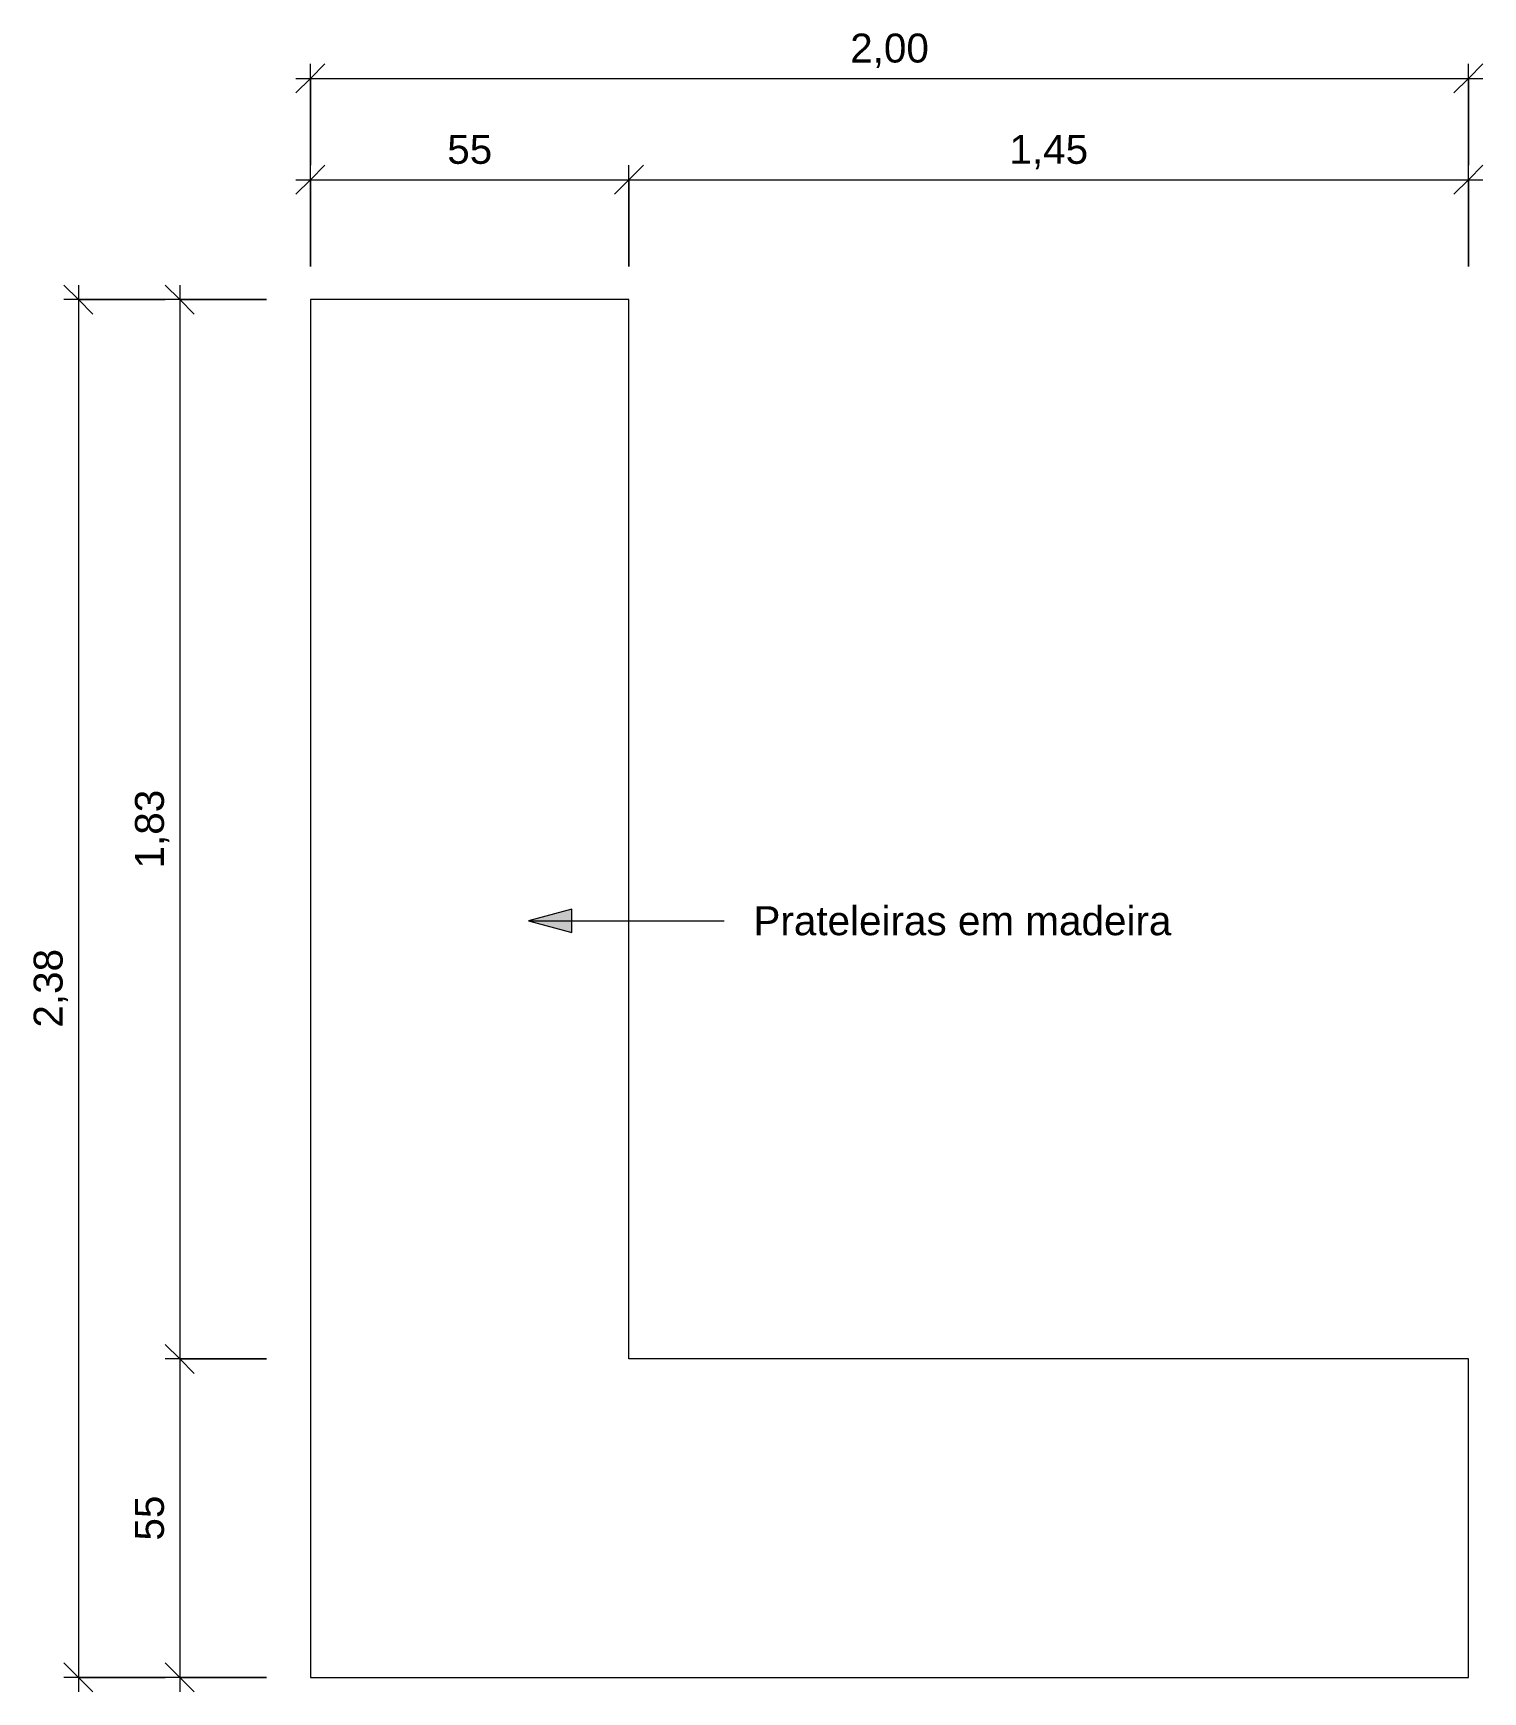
# Model space of a CAD drawing. Header units: millimetres. Extents: x -11720 to 750, y -19165 to 11514.
# Drawn here: x -7536 to -5033, y -19165 to -16299 of the extents above.
import ezdxf

# ---------------------------------------------------------------- set-up
doc = ezdxf.new("R2010")
doc.units = ezdxf.units.MM
for name, color, linetype, lineweight in [('A-ANNO-DIMS', 211, 'Continuous', 9), ('A-ANNO-DIMS-25', 211, 'Continuous', 9), ('G-ANNO-TEXT', 231, 'Continuous', 9), ('Q-CASE', 31, 'Continuous', 9)]:
    doc.layers.add(name, color=color, linetype=linetype, lineweight=lineweight)
doc.styles.add('@Arial Unicode MS', font='ARIALUNI.TTF', dxfattribs={"height": 50})
doc.styles.add('Arial', font='arial.ttf', dxfattribs={"height": 50})
doc.dimstyles.new('CRT_-__Metros_-_Linha_de_chamada_3_5_mm', dxfattribs={"dimscale": 304.8, "dimtxt": 50.292243, "dimasz": 0.164042, "dimexe": 0.082021, "dimexo": 0.0625, "dimgap": 0.04101, "dimtad": 1, "dimlfac": 0.001, "dimrnd": 0.01, "dimzin": 0, "dimdsep": 46, "dimtxsty": '@Arial Unicode MS', "dimblk1": 'OBLIQUE', "dimblk2": 'OBLIQUE', "dimsah": 1, "dimcen": 0.09, "dimdle": 0.082021, "dimazin": 0, "dimtfac": 1, "dimtdec": 4, "dimtix": 1, "dimtmove": 0, "dimatfit": 3, "dimfxl": 0.492126, "dimfxlon": 1, "dimtvp": 1, "dimtolj": 1, "dimtzin": 0, "dimarcsym": 2})
doc.dimstyles.new('CRT_-__Metros_-_Linha_de_chamada_3_5_mm_1', dxfattribs={"dimscale": 304.8, "dimtxt": 50.292243, "dimasz": 0.164042, "dimexe": 0.082021, "dimexo": 0.0625, "dimgap": 0.04101, "dimtad": 1, "dimdec": 0, "dimlfac": 0.1, "dimdsep": 46, "dimtxsty": '@Arial Unicode MS', "dimblk1": 'OBLIQUE', "dimblk2": 'OBLIQUE', "dimsah": 1, "dimcen": 0.09, "dimdle": 0.082021, "dimazin": 0, "dimtfac": 1, "dimtdec": 4, "dimtix": 1, "dimtmove": 0, "dimatfit": 3, "dimfxl": 0.492126, "dimfxlon": 1, "dimtvp": 1, "dimtolj": 1, "dimtzin": 0, "dimarcsym": 2})

# ---------------------------------------------------------------- blocks, each defined once
blk = doc.blocks.new('Prateleira L - Branco-4955212-VISTA SUPERIOR DESPENSA')
at = {"layer": 'Q-CASE'}
for p, q in [((-4014.6, -16759.7), (-4564.6, -16759.7)), ((-4564.6, -16759.7), (-4564.6, -19139.7)), ((-4014.6, -18589.7), (-4014.6, -16759.7)), ((-2564.6, -18589.7), (-4014.6, -18589.7)), ((-2564.6, -19139.7), (-2564.6, -18589.7)), ((-4564.6, -19139.7), (-2564.6, -19139.7))]:
    blk.add_line(p, q, dxfattribs=at)
blk = doc.blocks.new('DIMBLOCK1-VISTA SUPERIOR DESPENSA')
at = {"layer": 'A-ANNO-DIMS-25', "lineweight": 18}
for p, q in [((-7283.3, -16759.7), (-7308.3, -16734.7)), ((-7283.3, -16759.7), (-7258.3, -16784.7)), ((-7283.3, -18589.7), (-7308.3, -18564.7)), ((-7283.3, -18589.7), (-7258.3, -18614.7))]:
    blk.add_line(p, q, dxfattribs=at)
at = {"layer": 'A-ANNO-DIMS-25'}
for p, q in [((-7133.3, -16759.7), (-7308.3, -16759.7)), ((-7283.3, -16734.7), (-7283.3, -18589.7)), ((-7283.3, -16759.7), (-7133.3, -16759.7)), ((-7133.3, -18589.7), (-7308.3, -18589.7)), ((-7283.3, -18589.7), (-7133.3, -18589.7))]:
    blk.add_line(p, q, dxfattribs=at)
at = {"layer": 'A-ANNO-DIMS-25', "color": 0, "insert": (-7360.7, -17742.3), "char_height": 50, "width": 162.337, "attachment_point": 1, "rotation": 90, "line_spacing_factor": 1.117605, "style": '@Arial Unicode MS'}
blk.add_mtext('1,83', dxfattribs=at)
blk = doc.blocks.new('_Oblique')
at = {"color": 0, "linetype": 'ByBlock', "lineweight": -2}
blk.add_line((-0.5, -0.5), (0.5, 0.5), dxfattribs=at)
blk = doc.blocks.new('DIMBLOCK2-VISTA SUPERIOR DESPENSA')
at = {"layer": 'A-ANNO-DIMS-25', "lineweight": 18}
for p, q in [((-7283.3, -18589.7), (-7308.3, -18564.7)), ((-7283.3, -18589.7), (-7258.3, -18614.7)), ((-7283.3, -19139.7), (-7308.3, -19114.7)), ((-7283.3, -19139.7), (-7258.3, -19164.7))]:
    blk.add_line(p, q, dxfattribs=at)
at = {"layer": 'A-ANNO-DIMS-25'}
for p, q in [((-7133.3, -18589.7), (-7308.3, -18589.7)), ((-7283.3, -18589.7), (-7283.3, -19164.7)), ((-7283.3, -18589.7), (-7133.3, -18589.7)), ((-7133.3, -19139.7), (-7308.3, -19139.7)), ((-7283.3, -19139.7), (-7133.3, -19139.7))]:
    blk.add_line(p, q, dxfattribs=at)
at = {"layer": 'A-ANNO-DIMS-25', "color": 0, "insert": (-7360.7, -18903.4), "char_height": 50, "width": 92.937, "attachment_point": 1, "rotation": 90, "line_spacing_factor": 1.117605, "style": '@Arial Unicode MS'}
blk.add_mtext('55', dxfattribs=at)
blk = doc.blocks.new('DIMBLOCK3-VISTA SUPERIOR DESPENSA')
at = {"layer": 'A-ANNO-DIMS-25', "lineweight": 18}
for p, q in [((-7458.3, -16759.7), (-7483.3, -16734.7)), ((-7458.3, -16759.7), (-7433.3, -16784.7)), ((-7458.3, -19139.7), (-7483.3, -19114.7)), ((-7458.3, -19139.7), (-7433.3, -19164.7))]:
    blk.add_line(p, q, dxfattribs=at)
at = {"layer": 'A-ANNO-DIMS-25'}
for p, q in [((-7308.3, -16759.7), (-7483.3, -16759.7)), ((-7458.3, -16734.7), (-7458.3, -19164.7)), ((-7458.3, -16759.7), (-7308.3, -16759.7)), ((-7308.3, -19139.7), (-7483.3, -19139.7)), ((-7458.3, -19139.7), (-7308.3, -19139.7))]:
    blk.add_line(p, q, dxfattribs=at)
at = {"layer": 'A-ANNO-DIMS-25', "color": 0, "insert": (-7535.7, -18017.3), "char_height": 50, "width": 162.337, "attachment_point": 1, "rotation": 90, "line_spacing_factor": 1.117605, "style": '@Arial Unicode MS'}
blk.add_mtext('2,38', dxfattribs=at)
blk = doc.blocks.new('DIMBLOCK4-VISTA SUPERIOR DESPENSA')
at = {"layer": 'A-ANNO-DIMS-25', "lineweight": 18}
for p, q in [((-7057.6, -16552.5), (-7032.6, -16527.5)), ((-6507.6, -16552.5), (-6482.6, -16527.5)), ((-7057.6, -16552.5), (-7082.6, -16577.5)), ((-6507.6, -16552.5), (-6532.6, -16577.5))]:
    blk.add_line(p, q, dxfattribs=at)
at = {"layer": 'A-ANNO-DIMS-25'}
for p, q in [((-7057.6, -16702.5), (-7057.6, -16527.5)), ((-6507.6, -16702.5), (-6507.6, -16527.5)), ((-7082.6, -16552.5), (-6507.6, -16552.5)), ((-7057.6, -16552.5), (-7057.6, -16702.5)), ((-6507.6, -16552.5), (-6507.6, -16702.5))]:
    blk.add_line(p, q, dxfattribs=at)
at = {"layer": 'A-ANNO-DIMS-25', "color": 0, "insert": (-6821.3, -16475.1), "char_height": 50, "width": 92.937, "attachment_point": 1, "line_spacing_factor": 1.117605, "style": '@Arial Unicode MS'}
blk.add_mtext('55', dxfattribs=at)
blk = doc.blocks.new('DIMBLOCK5-VISTA SUPERIOR DESPENSA')
at = {"layer": 'A-ANNO-DIMS-25', "lineweight": 18}
for p, q in [((-6507.6, -16552.5), (-6482.6, -16527.5)), ((-5057.6, -16552.5), (-5032.6, -16527.5)), ((-6507.6, -16552.5), (-6532.6, -16577.5)), ((-5057.6, -16552.5), (-5082.6, -16577.5))]:
    blk.add_line(p, q, dxfattribs=at)
at = {"layer": 'A-ANNO-DIMS-25'}
for p, q in [((-6507.6, -16702.5), (-6507.6, -16527.5)), ((-5057.6, -16702.5), (-5057.6, -16527.5)), ((-6507.6, -16552.5), (-5032.6, -16552.5)), ((-6507.6, -16552.5), (-6507.6, -16702.5)), ((-5057.6, -16552.5), (-5057.6, -16702.5))]:
    blk.add_line(p, q, dxfattribs=at)
at = {"layer": 'A-ANNO-DIMS-25', "color": 0, "insert": (-5850.3, -16475.1), "char_height": 50, "width": 162.337, "attachment_point": 1, "line_spacing_factor": 1.117605, "style": '@Arial Unicode MS'}
blk.add_mtext('1,45', dxfattribs=at)
blk = doc.blocks.new('DIMBLOCK6-VISTA SUPERIOR DESPENSA')
at = {"layer": 'A-ANNO-DIMS-25', "lineweight": 18}
for p, q in [((-7057.6, -16377.5), (-7032.6, -16352.5)), ((-5057.6, -16377.5), (-5032.6, -16352.5)), ((-7057.6, -16377.5), (-7082.6, -16402.5)), ((-5057.6, -16377.5), (-5082.6, -16402.5))]:
    blk.add_line(p, q, dxfattribs=at)
at = {"layer": 'A-ANNO-DIMS-25'}
for p, q in [((-7057.6, -16527.5), (-7057.6, -16352.5)), ((-5057.6, -16527.5), (-5057.6, -16352.5)), ((-7082.6, -16377.5), (-5032.6, -16377.5)), ((-7057.6, -16377.5), (-7057.6, -16527.5)), ((-5057.6, -16377.5), (-5057.6, -16527.5))]:
    blk.add_line(p, q, dxfattribs=at)
at = {"layer": 'A-ANNO-DIMS-25', "color": 0, "insert": (-6125.3, -16300.1), "char_height": 50, "width": 162.337, "attachment_point": 1, "line_spacing_factor": 1.117605, "style": '@Arial Unicode MS'}
blk.add_mtext('2,00', dxfattribs=at)

msp = doc.modelspace()

# ---------------------------------------------------------------- hatches: boundary and pattern name
at = {"layer": 'G-ANNO-TEXT'}
msp.add_hatch(color=7, dxfattribs=at).paths.add_polyline_path([(-6680.975, -17832.661), (-6605.975, -17852.757), (-6605.975, -17812.565)])

# ---------------------------------------------------------------- linework, layer by layer
at = {"layer": 'G-ANNO-TEXT', "color": 7}
for p, q in [((-6605.975, -17812.565), (-6680.975, -17832.661)), ((-6605.975, -17852.757), (-6605.975, -17812.565)), ((-6680.975, -17832.661), (-6605.975, -17852.757)), ((-6680.975, -17832.661), (-6343.259, -17832.661))]:
    msp.add_line(p, q, dxfattribs=at)

# ---------------------------------------------------------------- block references
at = {"layer": 'Q-CASE'}
msp.add_blockref('Prateleira L - Branco-4955212-VISTA SUPERIOR DESPENSA', (-2493.002, 0), dxfattribs=at)

# ---------------------------------------------------------------- texts
at = {"layer": 'G-ANNO-TEXT', "color": 7, "insert": (-6292.459, -17807.661), "char_height": 50, "width": 895.88578, "attachment_point": 1, "style": 'Arial'}
msp.add_mtext('Prateleiras em madeira', dxfattribs=at)

# ---------------------------------------------------------------- dimensions: what is measured, and where the dimension line sits
at = {"layer": 'A-ANNO-DIMS'}
for base, p1, p2, dimstyle, override, picture, middle in [((-5057.622, -16377.543), (-7057.622, -16527.543), (-5057.622, -16527.543), 'CRT_-__Metros_-_Linha_de_chamada_3_5_mm', {"dimpost": '<>', "dimfxl": 2000}, 'DIMBLOCK6-VISTA SUPERIOR DESPENSA', (-6057.622, -16339.497)), ((-6507.622, -16552.543), (-7057.622, -16702.543), (-6507.622, -16702.543), 'CRT_-__Metros_-_Linha_de_chamada_3_5_mm_1', {"dimpost": '<>', "dimfxl": 550}, 'DIMBLOCK4-VISTA SUPERIOR DESPENSA', (-6782.622, -16514.617)), ((-5057.622, -16552.543), (-6507.622, -16702.543), (-5057.622, -16702.543), 'CRT_-__Metros_-_Linha_de_chamada_3_5_mm', {"dimpost": '<>', "dimfxl": 1450}, 'DIMBLOCK5-VISTA SUPERIOR DESPENSA', (-5782.622, -16514.497))]:
    dim = msp.add_linear_dim(base=base, p1=p1, p2=p2, dimstyle=dimstyle, override=override, dxfattribs=at)
    dim.commit()
    dim.dimension.update_dxf_attribs({"geometry": picture, "text_midpoint": middle})
for base, p1, p2, dimstyle, override, picture, middle in [((-7458.332, -19139.651), (-7308.332, -16759.651), (-7308.332, -19139.651), 'CRT_-__Metros_-_Linha_de_chamada_3_5_mm', {"dimpost": '<>', "dimfxl": 2380}, 'DIMBLOCK3-VISTA SUPERIOR DESPENSA', (-7496.378, -17949.651)), ((-7283.332, -18589.651), (-7133.332, -16759.651), (-7133.332, -18589.651), 'CRT_-__Metros_-_Linha_de_chamada_3_5_mm', {"dimpost": '<>', "dimfxl": 1830}, 'DIMBLOCK1-VISTA SUPERIOR DESPENSA', (-7321.378, -17674.651)), ((-7283.332, -19139.651), (-7133.332, -18589.651), (-7133.332, -19139.651), 'CRT_-__Metros_-_Linha_de_chamada_3_5_mm_1', {"dimpost": '<>', "dimfxl": 550}, 'DIMBLOCK2-VISTA SUPERIOR DESPENSA', (-7321.258, -18864.651))]:
    dim = msp.add_linear_dim(base=base, p1=p1, p2=p2, angle=90, dimstyle=dimstyle, override=override, dxfattribs=at)
    dim.commit()
    dim.dimension.update_dxf_attribs({"geometry": picture, "text_midpoint": middle})

doc.saveas('drawing.dxf')
